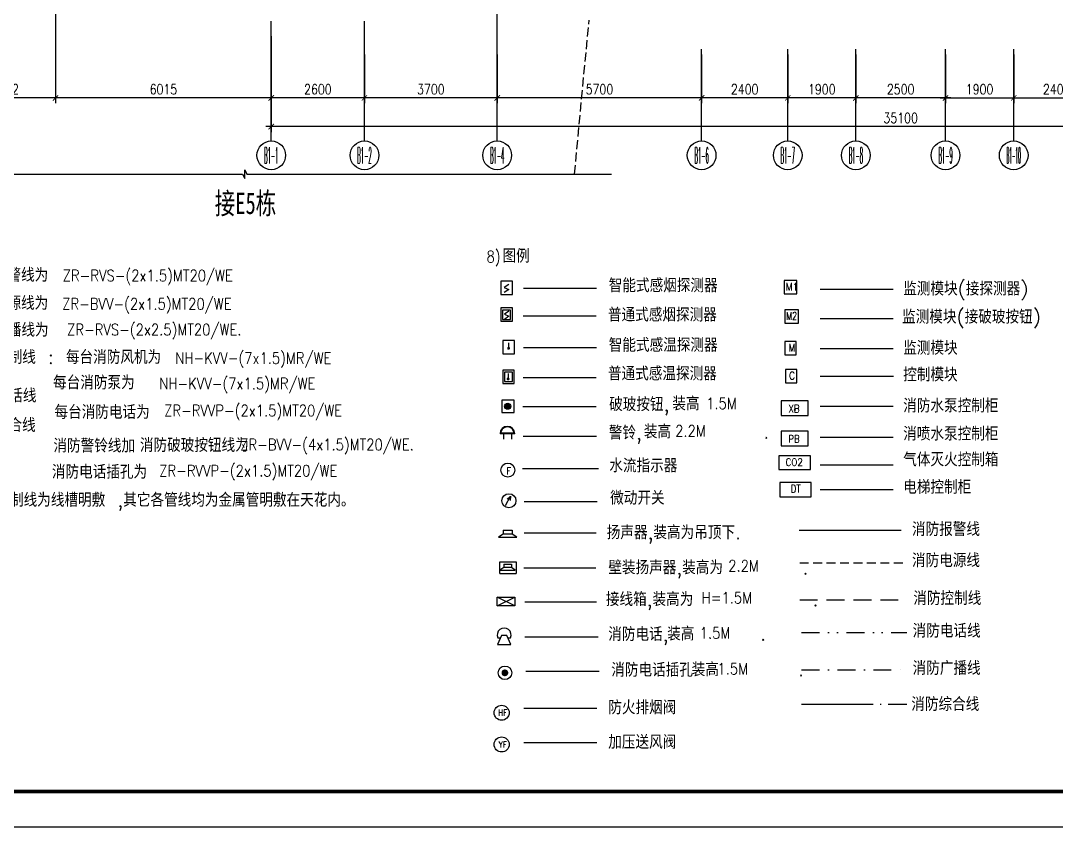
# Model space of a CAD drawing. Extents: x 0 to 121123, y -139549 to 0.
# Drawn here: x 26280 to 55154, y -70155 to -47679 of the extents above; entities that cross this region are included whole.
import ezdxf
from ezdxf.enums import TextEntityAlignment as Align

# ---------------------------------------------------------------- set-up
doc = ezdxf.new("R2010")
doc.units = 0
doc.header["$LTSCALE"] = 1000
doc.header["$MEASUREMENT"] = 0
for name, pattern in [('DASH', [0.35, 0.25, -0.1]), ('DASHDOT', [1, 0.5, -0.25, 0, -0.25]), ('DASHED', [0.75, 0.5, -0.25]), ('DASHED2', [0.375, 0.25, -0.125]), ('DIVIDE', [1.25, 0.5, -0.25, 0, -0.25, 0, -0.25]), ('DOTE', [2.42, 2, -0.2, 0.02, -0.2])]:
    doc.linetypes.add(name, pattern=pattern)
doc.layers.get('0').update_dxf_attribs({"linetype": 'CONTINUOUS'})
doc.layers.get('DEFPOINTS').update_dxf_attribs({"linetype": 'CONTINUOUS'})
for name, color, linetype in [('AXIS', 7, 'CONTINUOUS'), ('AXIS_TEXT', 7, 'CONTINUOUS'), ('DJ', 4, 'CONTINUOUS'), ('DJ1', 4, 'CONTINUOUS'), ('DOTE', 252, 'DOTE'), ('PUB_TITLE', 7, 'CONTINUOUS'), ('STAIR', 7, 'CONTINUOUS'), ('WALL', 7, 'CONTINUOUS'), ('XL3', 1, 'DIVIDE'), ('文字', 7, 'CONTINUOUS'), ('柱', 7, 'CONTINUOUS')]:
    doc.layers.add(name, color=color, linetype=linetype)
doc.styles.add('COMPLEX', font='COMPLEX.shx', dxfattribs={"width": 0.8})
doc.styles.add('DIM_FONT', font='romanc.shx', dxfattribs={"width": 0.8})
doc.styles.add('HTS', font='txt.shx', dxfattribs={"bigfont": 'HZTXT.SHX'})
doc.styles.add('HZ0', font='txt', dxfattribs={"width": 0.85, "bigfont": 'hztxt'})
doc.styles.add('SMOOTHER', font='SIMPLEX', dxfattribs={"width": 0.75, "bigfont": 'CHINA.SHX'})
doc.styles.add('TITLE-M', font='romans', dxfattribs={"bigfont": 'CHINA.SHX'})
doc.styles.add('文字说明', font='SimSun.ttf')
doc.dimstyles.new('S100', dxfattribs={"dimtxt": 280, "dimasz": 150, "dimexe": 150, "dimexo": 150, "dimgap": 100, "dimtad": 1, "dimdec": 0, "dimzin": 0, "dimdsep": 46, "dimtxsty": 'DIM_FONT', "dimblk": '_DIMX', "dimblk1": 'ARCHTICK', "dimblk2": 'ARCHTICK', "dimsah": 1, "dimcen": 0.09, "dimdle": 150, "dimclrt": 7, "dimadec": 0, "dimazin": 0, "dimtfac": 1, "dimtdec": 0, "dimtix": 1, "dimtmove": 2, "dimatfit": 3, "dimldrblk": 'ARCHTICK', "dimfxl": 0, "dimtolj": 1, "dimtzin": 0, "dimarcsym": 0})

# ---------------------------------------------------------------- blocks, each defined once
blk = doc.blocks.new('_ARCHTICK')
at = {"color": 0, "linetype": 'ByBlock', "const_width": 0.15}
blk.add_lwpolyline([(-0.5, -0.5), (0.5, 0.5)], dxfattribs=at)
blk = doc.blocks.new('*D14')
at = {"color": 0, "linetype": 'ByBlock'}
for p, q in [((33097, -55257), (33097, -57418)), ((68197, -55257), (68197, -57418)), ((68347, -57268), (32947, -57268))]:
    blk.add_line(p, q, dxfattribs=at)
at = {"layer": 'DEFPOINTS', "color": 0, "linetype": 'ByBlock'}
for p in [(33097, -55107), (68197, -55107), (33097, -57268)]:
    blk.add_point(p, dxfattribs=at)
at = {"color": 0, "linetype": 'ByBlock', "xscale": 150, "yscale": 150, "zscale": 150, "rotation": 180}
blk.add_blockref('_ARCHTICK', (33097, -57268), dxfattribs=at)
at = {"color": 0, "linetype": 'ByBlock', "xscale": 150, "yscale": 150, "zscale": 150}
blk.add_blockref('_ARCHTICK', (68197, -57268), dxfattribs=at)
at = {"color": 7, "linetype": 'ByBlock', "insert": (50647, -57028), "char_height": 280, "attachment_point": 5, "style": 'DIM_FONT'}
blk.add_mtext('\\A1;35100', dxfattribs=at)
blk = doc.blocks.new('_DIMX')
blk.add_line((-150, 0), (150, 0))
at = {"const_width": 50}
blk.add_lwpolyline([(-70, -70), (70, 70)], dxfattribs=at)
blk = doc.blocks.new('*D15')
at = {"color": 0, "linetype": 'ByBlock'}
for p, q in [((39397, -55257), (39397, -56618)), ((45097, -55257), (45097, -56618)), ((45247, -56468), (39247, -56468))]:
    blk.add_line(p, q, dxfattribs=at)
at = {"layer": 'DEFPOINTS', "color": 0, "linetype": 'ByBlock'}
for p in [(39397, -55107), (45097, -55107), (39397, -56468)]:
    blk.add_point(p, dxfattribs=at)
at = {"color": 0, "linetype": 'ByBlock', "xscale": 150, "yscale": 150, "zscale": 150, "rotation": 180}
blk.add_blockref('_ARCHTICK', (39397, -56468), dxfattribs=at)
at = {"color": 0, "linetype": 'ByBlock', "xscale": 150, "yscale": 150, "zscale": 150}
blk.add_blockref('_ARCHTICK', (45097, -56468), dxfattribs=at)
at = {"color": 7, "linetype": 'ByBlock', "insert": (42247, -56228), "char_height": 280, "attachment_point": 5, "style": 'DIM_FONT'}
blk.add_mtext('\\A1;5700', dxfattribs=at)
blk = doc.blocks.new('*D17')
at = {"color": 0, "linetype": 'ByBlock'}
for p, q in [((33097, -55257), (33097, -56618)), ((35697, -55257), (35697, -56618)), ((35847, -56468), (32947, -56468))]:
    blk.add_line(p, q, dxfattribs=at)
at = {"layer": 'DEFPOINTS', "color": 0, "linetype": 'ByBlock'}
for p in [(33097, -55107), (35697, -55107), (33097, -56468)]:
    blk.add_point(p, dxfattribs=at)
at = {"color": 0, "linetype": 'ByBlock', "xscale": 150, "yscale": 150, "zscale": 150, "rotation": 180}
blk.add_blockref('_ARCHTICK', (33097, -56468), dxfattribs=at)
at = {"color": 0, "linetype": 'ByBlock', "xscale": 150, "yscale": 150, "zscale": 150}
blk.add_blockref('_ARCHTICK', (35697, -56468), dxfattribs=at)
at = {"color": 7, "linetype": 'ByBlock', "insert": (34397, -56228), "char_height": 280, "attachment_point": 5, "style": 'DIM_FONT'}
blk.add_mtext('\\A1;2600', dxfattribs=at)
blk = doc.blocks.new('*D18')
at = {"color": 0, "linetype": 'ByBlock'}
for p, q in [((35697, -55257), (35697, -56618)), ((39397, -55257), (39397, -56618)), ((39547, -56468), (35547, -56468))]:
    blk.add_line(p, q, dxfattribs=at)
at = {"layer": 'DEFPOINTS', "color": 0, "linetype": 'ByBlock'}
for p in [(35697, -55107), (39397, -55107), (35697, -56468)]:
    blk.add_point(p, dxfattribs=at)
at = {"color": 0, "linetype": 'ByBlock', "xscale": 150, "yscale": 150, "zscale": 150, "rotation": 180}
blk.add_blockref('_ARCHTICK', (35697, -56468), dxfattribs=at)
at = {"color": 0, "linetype": 'ByBlock', "xscale": 150, "yscale": 150, "zscale": 150}
blk.add_blockref('_ARCHTICK', (39397, -56468), dxfattribs=at)
at = {"color": 7, "linetype": 'ByBlock', "insert": (37547, -56228), "char_height": 280, "attachment_point": 5, "style": 'DIM_FONT'}
blk.add_mtext('\\A1;3700', dxfattribs=at)
blk = doc.blocks.new('_AXISO')
blk.add_circle((0, 0), 0.5)
at = {"layer": 'AXIS_TEXT', "style": 'COMPLEX', "width": 1.041667}
blk.add_attdef('A', text='', height=0.56, dxfattribs=at).set_placement((-0.25, -0.28), (0.25, -0.28), align=Align.FIT)
blk = doc.blocks.new('*D19')
at = {"color": 0, "linetype": 'ByBlock'}
for p, q in [((47497, -55257), (47497, -56618)), ((49397, -55257), (49397, -56618)), ((49547, -56468), (47347, -56468))]:
    blk.add_line(p, q, dxfattribs=at)
at = {"layer": 'DEFPOINTS', "color": 0, "linetype": 'ByBlock'}
for p in [(47497, -55107), (49397, -55107), (47497, -56468)]:
    blk.add_point(p, dxfattribs=at)
at = {"color": 0, "linetype": 'ByBlock', "xscale": 150, "yscale": 150, "zscale": 150, "rotation": 180}
blk.add_blockref('_ARCHTICK', (47497, -56468), dxfattribs=at)
at = {"color": 0, "linetype": 'ByBlock', "xscale": 150, "yscale": 150, "zscale": 150}
blk.add_blockref('_ARCHTICK', (49397, -56468), dxfattribs=at)
at = {"color": 7, "linetype": 'ByBlock', "insert": (48447, -56228), "char_height": 280, "attachment_point": 5, "style": 'DIM_FONT'}
blk.add_mtext('\\A1;1900', dxfattribs=at)
blk = doc.blocks.new('*D35')
at = {"color": 0, "linetype": 'ByBlock'}
for p, q in [((49397, -55257), (49397, -56618)), ((51897, -55257), (51897, -56618)), ((52047, -56468), (49247, -56468))]:
    blk.add_line(p, q, dxfattribs=at)
at = {"layer": 'DEFPOINTS', "color": 0, "linetype": 'ByBlock'}
for p in [(49397, -55107), (51897, -55107), (49397, -56468)]:
    blk.add_point(p, dxfattribs=at)
at = {"color": 0, "linetype": 'ByBlock', "xscale": 150, "yscale": 150, "zscale": 150, "rotation": 180}
blk.add_blockref('_ARCHTICK', (49397, -56468), dxfattribs=at)
at = {"color": 0, "linetype": 'ByBlock', "xscale": 150, "yscale": 150, "zscale": 150}
blk.add_blockref('_ARCHTICK', (51897, -56468), dxfattribs=at)
at = {"color": 7, "linetype": 'ByBlock', "insert": (50647, -56228), "char_height": 280, "attachment_point": 5, "style": 'DIM_FONT'}
blk.add_mtext('\\A1;2500', dxfattribs=at)
blk = doc.blocks.new('*D36')
at = {"color": 0, "linetype": 'ByBlock'}
for p, q in [((45097, -55257), (45097, -56618)), ((47497, -55257), (47497, -56618)), ((47647, -56468), (44947, -56468))]:
    blk.add_line(p, q, dxfattribs=at)
at = {"layer": 'DEFPOINTS', "color": 0, "linetype": 'ByBlock'}
for p in [(45097, -55107), (47497, -55107), (45097, -56468)]:
    blk.add_point(p, dxfattribs=at)
at = {"color": 0, "linetype": 'ByBlock', "xscale": 150, "yscale": 150, "zscale": 150, "rotation": 180}
blk.add_blockref('_ARCHTICK', (45097, -56468), dxfattribs=at)
at = {"color": 0, "linetype": 'ByBlock', "xscale": 150, "yscale": 150, "zscale": 150}
blk.add_blockref('_ARCHTICK', (47497, -56468), dxfattribs=at)
at = {"color": 7, "linetype": 'ByBlock', "insert": (46297, -56228), "char_height": 280, "attachment_point": 5, "style": 'DIM_FONT'}
blk.add_mtext('\\A1;2400', dxfattribs=at)
blk = doc.blocks.new('*D65')
at = {"color": 0, "linetype": 'ByBlock'}
for p, q in [((27082, -54751), (27082, -56618)), ((33097, -54751), (33097, -56618)), ((33247, -56468), (26932, -56468))]:
    blk.add_line(p, q, dxfattribs=at)
at = {"layer": 'DEFPOINTS', "color": 0, "linetype": 'ByBlock'}
for p in [(27082, -54601), (33097, -54601), (27082, -56468)]:
    blk.add_point(p, dxfattribs=at)
at = {"color": 0, "linetype": 'ByBlock', "xscale": 150, "yscale": 150, "zscale": 150, "rotation": 180}
blk.add_blockref('_ARCHTICK', (27082, -56468), dxfattribs=at)
at = {"color": 0, "linetype": 'ByBlock', "xscale": 150, "yscale": 150, "zscale": 150}
blk.add_blockref('_ARCHTICK', (33097, -56468), dxfattribs=at)
at = {"color": 7, "linetype": 'ByBlock', "insert": (30090, -56228), "char_height": 280, "attachment_point": 5, "style": 'DIM_FONT'}
blk.add_mtext('\\A1;6015', dxfattribs=at)
blk = doc.blocks.new('*D66')
at = {"color": 0, "linetype": 'ByBlock'}
for p, q in [((24269, -52452), (24269, -56618)), ((27081, -52457), (27081, -56618)), ((27231, -56468), (24119, -56468))]:
    blk.add_line(p, q, dxfattribs=at)
at = {"layer": 'DEFPOINTS', "color": 0, "linetype": 'ByBlock'}
for p in [(24269, -52302), (27081, -52307), (24269, -56468)]:
    blk.add_point(p, dxfattribs=at)
at = {"color": 0, "linetype": 'ByBlock', "xscale": 150, "yscale": 150, "zscale": 150, "rotation": 180}
blk.add_blockref('_ARCHTICK', (24269, -56468), dxfattribs=at)
at = {"color": 0, "linetype": 'ByBlock', "xscale": 150, "yscale": 150, "zscale": 150}
blk.add_blockref('_ARCHTICK', (27081, -56468), dxfattribs=at)
at = {"color": 7, "linetype": 'ByBlock', "insert": (25675, -56228), "char_height": 280, "attachment_point": 5, "style": 'DIM_FONT'}
blk.add_mtext('\\A1;2812', dxfattribs=at)
blk = doc.blocks.new('*D183')
at = {"color": 0, "linetype": 'ByBlock'}
for p, q in [((51897, -55257), (51897, -56618)), ((53797, -55257), (53797, -56618)), ((51747, -56468), (53947, -56468))]:
    blk.add_line(p, q, dxfattribs=at)
at = {"layer": 'DEFPOINTS', "color": 0, "linetype": 'ByBlock'}
for p in [(51897, -55107), (53797, -55107), (53797, -56468)]:
    blk.add_point(p, dxfattribs=at)
at = {"color": 0, "linetype": 'ByBlock', "xscale": 150, "yscale": 150, "zscale": 150, "rotation": 180}
blk.add_blockref('_ARCHTICK', (51897, -56468), dxfattribs=at)
at = {"color": 0, "linetype": 'ByBlock', "xscale": 150, "yscale": 150, "zscale": 150}
blk.add_blockref('_ARCHTICK', (53797, -56468), dxfattribs=at)
at = {"color": 7, "linetype": 'ByBlock', "insert": (52847, -56228), "char_height": 280, "attachment_point": 5, "style": 'DIM_FONT'}
blk.add_mtext('\\A1;1900', dxfattribs=at)
blk = doc.blocks.new('*D184')
at = {"color": 0, "linetype": 'ByBlock'}
for p, q in [((53797, -55257), (53797, -56618)), ((56197, -55257), (56197, -56618)), ((53647, -56468), (56347, -56468))]:
    blk.add_line(p, q, dxfattribs=at)
at = {"layer": 'DEFPOINTS', "color": 0, "linetype": 'ByBlock'}
for p in [(53797, -55107), (56197, -55107), (56197, -56468)]:
    blk.add_point(p, dxfattribs=at)
at = {"color": 0, "linetype": 'ByBlock', "xscale": 150, "yscale": 150, "zscale": 150, "rotation": 180}
blk.add_blockref('_ARCHTICK', (53797, -56468), dxfattribs=at)
at = {"color": 0, "linetype": 'ByBlock', "xscale": 150, "yscale": 150, "zscale": 150}
blk.add_blockref('_ARCHTICK', (56197, -56468), dxfattribs=at)
at = {"color": 7, "linetype": 'ByBlock', "insert": (54997, -56228), "char_height": 280, "attachment_point": 5, "style": 'DIM_FONT'}
blk.add_mtext('\\A1;2400', dxfattribs=at)
blk = doc.blocks.new('A4')
at = {"layer": 'DJ', "linetype": 'Continuous'}
blk.add_line((1349, -817), (1349, -1059), dxfattribs=at)
at = {"layer": 'DJ'}
for points in [[(1112, -674), (1112, -1263), (1620, -1263), (1620, -674)], [(1189, -762), (1189, -1180), (1542, -1180), (1542, -762)]]:
    blk.add_lwpolyline(points, close=True, dxfattribs=at)
at = {"layer": 'DJ', "linetype": 'Continuous', "const_width": 64.2}
blk.add_lwpolyline([(1317, -1059, 1), (1381, -1059, 1)], format="xyb", close=True, dxfattribs=at)
blk = doc.blocks.new('C1004')
at = {"layer": 'DJ1'}
blk.add_blockref('A4', (-831, 95), dxfattribs=at)
blk = doc.blocks.new('GD45')
for p, q in [((3.07, 0.23), (-2.93, 0.23)), ((3.07, 0.03), (-2.93, 0.03)), ((-1.57, 0.02), (-1.57, -2.25)), ((1.72, 0.02), (1.72, -2.25))]:
    blk.add_line(p, q)
for radius in [3, 2.8]:
    blk.add_arc((0.07, 0.03), radius, 0.0566, 179.9434)
blk = doc.blocks.new('A5')
at = {"layer": 'DJ'}
for p, q in [((464, -404), (464, -943)), ((1003, -404), (464, -404)), ((1003, -943), (1003, -404)), ((464, -943), (1003, -943))]:
    blk.add_line(p, q, dxfattribs=at)
at = {"layer": 'DJ', "const_width": 135}
blk.add_lwpolyline([(659, -662, 1), (794, -662, 1)], format="xyb", close=True, dxfattribs=at)
at = {"layer": 'DJ'}
blk.add_circle((724, -666), 135, dxfattribs=at)
blk = doc.blocks.new('C1005')
at = {"layer": 'DJ1'}
blk.add_blockref('A5', (-281, -105), dxfattribs=at)
blk = doc.blocks.new('D4')
at = {"layer": 'DJ1', "color": 4}
for p, q in [((18077, -4474), (20116, -4474)), ((26351, -4505), (28391, -4505)), ((18068, -5244), (20108, -5244)), ((26351, -5318), (28391, -5318)), ((18077, -6125), (20116, -6125)), ((26351, -6155), (28391, -6155)), ((26354, -6929), (28393, -6929)), ((18068, -6967), (20108, -6967)), ((18065, -7772), (20104, -7772)), ((26351, -7766), (28391, -7766)), ((18072, -8603), (20111, -8603)), ((26351, -8631), (28391, -8631)), ((18051, -9501), (20167, -9501)), ((26351, -9398), (28391, -9398)), ((26351, -10083), (28391, -10083)), ((18098, -10417), (20137, -10417)), ((17512, -11217), (17512, -11331)), ((17512, -11217), (17767, -11217)), ((17767, -11217), (17767, -11331)), ((17512, -11331), (17381, -11418)), ((17381, -11418), (17895, -11418)), ((17767, -11331), (17512, -11331)), ((17895, -11418), (17767, -11331)), ((18100, -11295), (20103, -11295)), ((17419, -12426), (17419, -12101)), ((17419, -12101), (17875, -12101)), ((17875, -12101), (17875, -12426)), ((17532, -12260), (17423, -12332)), ((17423, -12332), (17851, -12332)), ((17532, -12165), (17532, -12260)), ((17532, -12165), (17745, -12165)), ((17745, -12260), (17532, -12260)), ((17745, -12165), (17745, -12260)), ((17851, -12332), (17745, -12260)), ((18091, -12272), (20093, -12272)), ((17419, -12426), (17875, -12426)), ((17836, -13330), (17343, -13083)), ((17343, -13330), (17836, -13083)), ((17343, -13330), (17343, -13083)), ((17343, -13083), (17836, -13083)), ((17836, -13083), (17836, -13330)), ((18114, -13218), (20117, -13218)), ((17836, -13330), (17343, -13330)), ((18121, -14192), (20161, -14192)), ((18147, -15149), (20187, -15149)), ((18088, -16177), (20127, -16177)), ((18088, -17140), (20127, -17140))]:
    blk.add_line(p, q, dxfattribs=at)
at = {"layer": 'DJ1', "linetype": 'Continuous'}
for p, q in [((17665, -5997), (17665, -6150)), ((17582, -10531), (17721, -10267)), ((17707, -10281), (17623, -10350)), ((17721, -10267), (17707, -10392))]:
    blk.add_line(p, q, dxfattribs=at)
at = {"layer": 'DJ1'}
for p, q in [((26014, -7618), (25263, -7618)), ((25263, -7618), (25263, -8025)), ((26014, -8025), (26014, -7618)), ((25263, -8025), (26014, -8025)), ((25263, -8462), (25263, -8869)), ((26014, -8462), (25263, -8462)), ((26014, -8869), (26014, -8462)), ((25263, -8869), (26014, -8869)), ((25203, -9145), (25203, -9530)), ((26081, -9145), (25203, -9145)), ((26081, -9530), (26081, -9145)), ((25203, -9530), (26081, -9530)), ((25223, -9887), (25223, -10294)), ((26101, -9887), (25223, -9887)), ((26101, -10294), (26101, -9887)), ((25223, -10294), (26101, -10294)), ((17462, -14156), (17359, -14409)), ((17359, -14409), (17731, -14409)), ((17366, -14220), (17436, -14220)), ((17618, -14156), (17462, -14156)), ((17731, -14409), (17618, -14156)), ((17647, -14220), (17716, -14220))]:
    blk.add_line(p, q, dxfattribs=at)
at = {"layer": 'DJ1', "color": 1}
blk.add_line((25767, -11221), (28607, -11221), dxfattribs=at)
at = {"layer": 'DJ1', "color": 4, "linetype": 'DASHED2'}
blk.add_line((25780, -12129), (28719, -12129), dxfattribs=at)
at = {"layer": 'DJ1', "color": 1, "linetype": 'DASHED'}
blk.add_line((25780, -13161), (28719, -13161), dxfattribs=at)
at = {"layer": 'DJ1', "color": 1, "linetype": 'DIVIDE'}
blk.add_line((25834, -14070), (28772, -14070), dxfattribs=at)
at = {"layer": 'DJ1', "color": 1, "linetype": 'DASHDOT'}
blk.add_line((25834, -15108), (28772, -15108), dxfattribs=at)
at = {"layer": 'DJ1', "color": 4, "linetype": 'DOTE'}
blk.add_line((25829, -16065), (28768, -16065), dxfattribs=at)
at = {"layer": 'DJ1'}
for points in [[(17449, -4279), (17449, -4651), (17770, -4651), (17770, -4279)], [(25349, -4263), (25349, -4635), (25703, -4635), (25703, -4263)], [(17450, -5026), (17450, -5398), (17771, -5398), (17771, -5026)], [(17497, -5086), (17497, -5350), (17720, -5350), (17720, -5086)], [(25364, -5074), (25364, -5447), (25749, -5447), (25749, -5074)], [(17508, -5936), (17508, -6308), (17830, -6308), (17830, -5936)], [(25364, -5962), (25364, -6334), (25686, -6334), (25686, -5962)], [(25381, -6745), (25381, -7117), (25703, -7117), (25703, -6745)]]:
    blk.add_lwpolyline(points, close=True, dxfattribs=at)
at = {"layer": 'DJ1', "linetype": 'Continuous'}
for points in [[(17667, -4369), (17545, -4456), (17672, -4509), (17545, -4598)], [(17668, -5115), (17546, -5202), (17673, -5255), (17546, -5345)]]:
    blk.add_lwpolyline(points, dxfattribs=at)
at = {"layer": 'DJ1', "linetype": 'Continuous', "const_width": 40.6}
blk.add_lwpolyline([(17645, -6150, 1), (17685, -6150, 1)], format="xyb", close=True, dxfattribs=at)
at = {"layer": 'DJ1', "color": 4, "const_width": 94.5}
blk.add_lwpolyline([(17514, -15194, 1), (17608, -15194, 1)], format="xyb", close=True, dxfattribs=at)
at = {"layer": 'DJ1', "linetype": 'Continuous'}
for centre, radius in [((17643, -9545), 196), ((17674, -10398), 196), ((17471, -16306), 210), ((17471, -17190), 210)]:
    blk.add_circle(centre, radius, dxfattribs=at)
at = {"layer": 'DJ1', "color": 4}
blk.add_circle((17562, -15193), 189, dxfattribs=at)
at = {"layer": 'DJ1'}
for centre, radius, start, end in [((17541, -14140), 193, 335.3874, 204.6126), ((17435, -14226), 0, 270, 0)]:
    blk.add_arc(centre, radius, start, end, dxfattribs=at)
at = {"xscale": 0.63236187, "yscale": 0.63236187, "zscale": 0.63236187}
for name, p in [('C1004', (17323, -6394)), ('C1005', (17360, -7278))]:
    blk.add_blockref(name, p, dxfattribs=at)
at = {"layer": 'DJ1', "xscale": 68.185809828864, "yscale": 68.185809828864, "zscale": 68.185809828864}
blk.add_blockref('GD45', (17625, -8533), dxfattribs=at)
at = {"layer": 'DJ1', "color": 4, "style": 'HZ0', "width": 0.85}
for s, height, p in [('8)', 316.2, (17050, -3755)), ('ZR-RVS-(2x1.5)MT20/WE', 316.18, (5231, -4282)), ('ZR-BVV-(2x1.5)MT20/WE', 316.18, (5218, -5071)), (' ZR-RVS-(2x2.5)MT20/WE.', 316.18, (5115, -5788)), (' NH-KVV-(7x1.5)MR/WE', 316.18, (8131, -6582)), (' NH-KVV-(7x1.5)MR/WE', 316.18, (7686, -7292)), (' ZR-RVVP-(2x1.5)MT20/WE', 316.18, (7820, -8044)), ('1.5M', 316.2, (23172, -7844)), ('2.2M', 316.2, (22309, -8612)), ('ZR-BVV-(4x1.5)MT20/WE.', 316.18, (10182, -8993)), (' ZR-RVVP-(2x1.5)MT20/WE', 316.18, (7684, -9720)), ('2.2M', 316.2, (23790, -12368)), ('H=1.5M', 316.2, (23047, -13259)), ('1.5M', 316.2, (22993, -14241)), ('1.5M', 316.2, (23487, -15237))]:
    blk.add_text(s, height=height, dxfattribs=at).set_placement(p)
at = {"layer": 'DJ1', "color": 4, "style": 'HZ0'}
for s, height, p in [('图例', 379.4, (17494, -3768)), ('消防报警线为                             ', 379.42, (2554, -4299)), ('智能式感烟探测器', 379.4, (20458, -4589)), ('监测模块(接探测器)', 379.4, (28667, -4681)), ('消防电源线为                             ', 379.42, (2554, -5081)), ('普通式感烟探测器', 379.4, (20435, -5406)), ('监测模块(接破玻按钮)', 379.42, (28635, -5463)), ('消防广播线为                                 ', 379.42, (2563, -5829)), ('智能式感温探测器', 379.4, (20458, -6250)), ('监测模块', 379.4, (28667, -6331)), ('消防控制线 : 每台消防风机为                               ', 379.42, (2586, -6587)), ('普通式感温探测器', 379.4, (20435, -7047)), ('每台消防泵为                               ', 379.42, (4964, -7297)), ('控制模块', 379.4, (28667, -7075)), ('消防电话线                               ', 379.42, (2603, -7660)), ('破玻按钮,', 379.4, (20468, -7902)), ('装高       .', 379.4, (22232, -7882)), ('每台消防电话为                               ', 379.42, (5003, -8119)), ('消防水泵控制柜', 379.4, (28667, -7940)), ('消防综合线                               ', 379.42, (2582, -8482)), ('警铃,', 379.4, (20459, -8693)), ('装高       .', 379.4, (21437, -8662)), ('消喷水泵控制柜', 379.4, (28667, -8723)), ('消防警铃线加                                 ', 379.42, (4973, -9056)), ('消防破玻按钮线为                             ', 379.42, (7385, -9040)), ('水流指示器', 379.4, (20473, -9610)), ('气体灭火控制箱', 379.4, (28667, -9441)), ('消防电话插孔为                               ', 379.42, (4931, -9786)), ('电梯控制柜', 379.4, (28667, -10208)), ('微动开关', 379.4, (20496, -10510)), ('消防控制线为线槽明敷 ,其它各管线均为金属管明敷在天花内。                              ', 379.42, (2625, -10567)), ('消防报警线', 379.4, (28911, -11382)), ('扬声器,装高为吊顶下.', 379.42, (20401, -11472)), ('消防电源线', 379.4, (28911, -12251)), ('壁装扬声器,装高为      .', 379.42, (20445, -12449)), ('接线箱,装高为         .', 379.42, (20377, -13334)), ('消防控制线', 379.4, (28948, -13306)), ('消防电话线', 379.4, (28929, -14214)), ('消防电话,', 379.4, (20443, -14308)), ('装高     .', 379.4, (22086, -14295)), ('消防电话插孔 ', 379.4, (20527, -15304)), ('装高      .', 379.4, (22770, -15290)), ('消防广播线', 379.4, (28929, -15253)), ('消防综合线', 379.4, (28892, -16257)), ('防火排烟阀', 379.4, (20443, -16350)), ('加压送风阀', 379.4, (20443, -17313))]:
    blk.add_text(s, height=height, dxfattribs=at).set_placement(p)
at = {"layer": 'DJ1', "style": 'SMOOTHER'}
for s, height, width, p in [('M1', 212.7, 0.85, (25393, -4542)), ('M2', 212.7, 0.75, (25405, -5354)), ('M', 213, 0.85, (25471, -6241)), ('C', 213, 0.85, (25485, -7018))]:
    blk.add_text(s, height=height, dxfattribs=dict(at, width=width)).set_placement(p)
at = {"layer": 'DJ1', "width": 0.85}
for s, height, style, p in [(' XB', 209.2, 'TITLE-M', (25561, -7936)), (' PB', 209.2, 'TITLE-M', (25561, -8780)), ('CO2', 209.2, 'TITLE-M', (25628, -9430)), ('F', 190, 'TITLE-M', (17667, -9666)), ('DT', 209.2, 'HTS', (25669, -10167)), ('HF', 173.5, 'TITLE-M', (17502, -16393)), ('YF', 173.5, 'TITLE-M', (17502, -17278))]:
    blk.add_text(s, height=height, dxfattribs=dict(at, style=style)).set_placement(p, align=Align.CENTER)

msp = doc.modelspace()

# ---------------------------------------------------------------- hatches: boundary and pattern name
at = {"layer": '柱'}
h = msp.add_hatch(color=256, dxfattribs=at)
h.paths.add_polyline_path([(49265.9, -31964), (49565.9, -31964), (49565.9, -32964), (48265.9, -32964), (48265.9, -32664), (49265.9, -32664)])
h.paths.add_polyline_path([(33765.9, -26364), (33265.9, -26364), (33265.9, -29364), (33565.9, -29364), (33565.9, -26664), (33765.9, -26664)])
h.paths.add_polyline_path([(33265.9, -33964), (33565.9, -33964), (33565.9, -35464), (33765.9, -35464), (33765.9, -35764), (33265.9, -35764)])
h.paths.add_polyline_path([(39865.9, -38964), (40365.9, -38964), (40365.9, -40954), (40065.9, -40954), (40065.9, -39264), (39865.9, -39264)])
h.paths.add_polyline_path([(35865.9, -43664), (36165.9, -43664), (36165.9, -45364), (36515.9, -45364), (36515.9, -45664), (35865.9, -45664)])
h.paths.add_polyline_path([(36365.9, -40164.1), (35865.9, -40164.1), (35865.9, -41764.1), (36165.9, -41764.1), (36165.9, -40464.1), (36365.9, -40464.1)])
h.paths.add_polyline_path([(39065.9, -45364), (39065.9, -45664), (40465.9, -45664), (40465.9, -45364), (39865.9, -45364), (39865.9, -44664), (39565.9, -44664), (39565.9, -45364)])
h.paths.add_polyline_path([(44965.9, -44564), (45265.9, -44564), (45265.9, -46164), (44965.9, -46164)])
h.paths.add_polyline_path([(36965.9, -33214), (37665.9, -33214), (37665.9, -32514), (36965.9, -32514)])
h.paths.add_polyline_path([(36965.9, -36014), (37665.9, -36014), (37665.9, -35314), (36965.9, -35314)])
h.paths.add_polyline_path([(36665.9, -26364), (37465.9, -26364), (37465.9, -27664), (37465.9, -27864), (37165.9, -27864), (37165.9, -26664), (36665.9, -26664)])
h.paths.add_polyline_path([(45265.9, -38964.1), (45265.9, -39264.1), (43265.9, -39264.1), (43265.9, -38964.1)])
h.paths.add_polyline_path([(42765.9, -36014), (43465.9, -36014), (43465.9, -35314), (42765.9, -35314)])
h.paths.add_polyline_path([(42765.9, -33214), (43465.9, -33214), (43465.9, -32514), (42765.9, -32514)])
h.paths.add_polyline_path([(48365.9, -37364), (48365.9, -37064), (47565.9, -37064), (47565.9, -39664), (48465.9, -39664), (48465.9, -39364), (47865.9, -39364), (47865.9, -37364)])
h.paths.add_polyline_path([(47865.9, -37364), (47865.9, -39364)], flags=16)
h.paths.add_polyline_path([(43065.9, -28964), (43365.9, -28964), (43365.9, -26364), (43065.9, -26364)])
h.paths.add_polyline_path([(64965.9, -26364), (64165.9, -26364), (64165.9, -27664), (64165.9, -27864), (64465.9, -27864), (64465.9, -26664), (64965.9, -26664)])
h.paths.add_polyline_path([(64665.9, -33214), (63965.9, -33214), (63965.9, -32514), (64665.9, -32514)])
h.paths.add_polyline_path([(64665.9, -36014), (63965.9, -36014), (63965.9, -35314), (64665.9, -35314)])
h.paths.add_polyline_path([(61765.9, -38964), (61265.9, -38964), (61265.9, -40954), (61565.9, -40954), (61565.9, -39264), (61765.9, -39264)])
h.paths.add_polyline_path([(56665.9, -44564), (56365.9, -44564), (56365.9, -46164), (56665.9, -46164)])
h.paths.add_polyline_path([(52365.9, -44164), (52065.9, -44164), (52065.9, -46164), (52365.9, -46164)])
h.paths.add_polyline_path([(49265.9, -44164), (49565.9, -44164), (49565.9, -46164), (49265.9, -46164)])
h.paths.add_polyline_path([(62565.9, -45364), (62565.9, -45664), (61165.9, -45664), (61165.9, -45364), (61765.9, -45364), (61765.9, -44664), (62065.9, -44664), (62065.9, -45364)])
h.paths.add_polyline_path([(56365.9, -38964.1), (56365.9, -39264.1), (58365.9, -39264.1), (58365.9, -38964.1)])
h.paths.add_polyline_path([(52365.9, -31964), (52065.9, -31964), (52065.9, -32964), (53365.9, -32964), (53365.9, -32664), (52365.9, -32664)])
h.paths.add_polyline_path([(49465.9, -37364), (49465.9, -37064), (50265.9, -37064), (50265.9, -39664), (49365.9, -39664), (49365.9, -39364), (49965.9, -39364), (49965.9, -37364)])
h.paths.add_polyline_path([(52165.9, -37364), (52165.9, -37064), (51365.9, -37064), (51365.9, -39664), (52265.9, -39664), (52265.9, -39364), (51665.9, -39364), (51665.9, -37364)])
h.paths.add_polyline_path([(53765.9, -37364), (53765.9, -39364)], flags=16)
h.paths.add_polyline_path([(53265.9, -37364), (53265.9, -37064), (54065.9, -37064), (54065.9, -39664), (53165.9, -39664), (53165.9, -39364), (53765.9, -39364), (53765.9, -37364)])
h.paths.add_polyline_path([(49265.9, -28364), (49565.9, -28364), (49565.9, -26364), (49265.9, -26364)])
h.paths.add_polyline_path([(52365.9, -28364), (52065.9, -28364), (52065.9, -26364), (52365.9, -26364)])
h.paths.add_polyline_path([(58865.9, -36014), (58165.9, -36014), (58165.9, -35314), (58865.9, -35314)])
h.paths.add_polyline_path([(58865.9, -33214), (58165.9, -33214), (58165.9, -32514), (58865.9, -32514)])
h.paths.add_polyline_path([(58565.9, -28964), (58265.9, -28964), (58265.9, -26364), (58565.9, -26364)])
h.paths.add_polyline_path([(65765.9, -43664), (65465.9, -43664), (65465.9, -45364), (65115.9, -45364), (65115.9, -45664), (65765.9, -45664)])
h.paths.add_polyline_path([(65265.9, -40164.1), (65765.9, -40164.1), (65765.9, -41764.1), (65465.9, -41764.1), (65465.9, -40464.1), (65265.9, -40464.1)])
h.paths.add_polyline_path([(67865.9, -26364), (68365.9, -26364), (68365.9, -29364), (68065.9, -29364), (68065.9, -26664), (67865.9, -26664)])
h.paths.add_polyline_path([(68365.9, -33964), (68065.9, -33964), (68065.9, -35464), (67865.9, -35464), (67865.9, -35764), (68365.9, -35764)])
edge = h.paths.add_edge_path()
edge.add_line((30800.1, -26364), (69396.6, -26364))
edge = h.paths.add_edge_path()
edge.add_line((68365.9, -48469), (68365.9, -22173))

# ---------------------------------------------------------------- linework, layer by layer
at = {"layer": 'AXIS'}
for p, q in [((33265.9, -51029.6), (33265.9, -47693.3)), ((35865.9, -51029.6), (35865.9, -47693.3)), ((39565.9, -51029.6), (39565.9, -48469)), ((45265.9, -51029.6), (45265.9, -48469)), ((47665.9, -51029.6), (47665.9, -48469)), ((49565.9, -51029.6), (49565.9, -48469)), ((52065.9, -51029.6), (52065.9, -48469)), ((53965.9, -51029.6), (53965.9, -48469))]:
    msp.add_line(p, q, dxfattribs=at)
at = {"layer": 'DOTE'}
msp.add_line((39565.9, -48469), (39565.9, -38964.1), dxfattribs=at)
at = {"layer": 'PUB_TITLE'}
msp.add_lwpolyline([(16022.7, -70154.7), (16022.7, -10754.7), (121122.7, -10754.7), (121122.7, -70154.7)], close=True, dxfattribs=at)
at = {"layer": 'PUB_TITLE', "const_width": 100}
msp.add_lwpolyline([(18522.7, -69154.7), (120122.7, -69154.7), (120122.7, -11754.7), (18522.7, -11754.7)], close=True, dxfattribs=at)
at = {"layer": 'STAIR'}
msp.add_lwpolyline([(22302.7, -51952.3), (32467, -51952.3), (32527, -52072.3), (32527, -51832.3), (32587, -51952.3), (42751.2, -51952.3)], dxfattribs=at)
at = {"layer": 'WALL', "linetype": 'DASH'}
msp.add_line((41722.1, -51952.3), (42127, -47664.1), dxfattribs=at)

# ---------------------------------------------------------------- block references
at = {"layer": 'AXIS'}
ref = msp.add_blockref('_AXISO', (33265.9, -51429.6), dxfattribs=dict(at, xscale=800, yscale=800, zscale=800))
ref.add_attrib('A', 'B1-1', dxfattribs={"layer": 'AXIS_TEXT', "height": 448, "style": 'COMPLEX', "width": 0.260417}).set_placement((33065.9, -51653.6), (33465.9, -51653.6), align=Align.FIT)
ref = msp.add_blockref('_AXISO', (35865.9, -51429.6), dxfattribs=dict(at, xscale=800, yscale=800, zscale=800))
ref.add_attrib('A', 'B1-2', dxfattribs={"layer": 'AXIS_TEXT', "height": 448, "style": 'COMPLEX', "width": 0.243506}).set_placement((35665.9, -51653.6), (36065.9, -51653.6), align=Align.FIT)
ref = msp.add_blockref('_AXISO', (39565.9, -51429.6), dxfattribs=dict(at, xscale=800, yscale=800, zscale=800))
ref.add_attrib('A', 'B1-4', dxfattribs={"layer": 'AXIS_TEXT', "height": 448, "style": 'COMPLEX', "width": 0.237342}).set_placement((39365.9, -51653.6), (39765.9, -51653.6), align=Align.FIT)
ref = msp.add_blockref('_AXISO', (45265.9, -51429.6), dxfattribs=dict(at, xscale=800, yscale=800, zscale=800))
ref.add_attrib('A', 'B1-6', dxfattribs={"layer": 'AXIS_TEXT', "height": 448, "style": 'COMPLEX', "width": 0.243506}).set_placement((45065.9, -51653.6), (45465.9, -51653.6), align=Align.FIT)
ref = msp.add_blockref('_AXISO', (47665.9, -51429.6), dxfattribs=dict(at, xscale=800, yscale=800, zscale=800))
ref.add_attrib('A', 'B1-7', dxfattribs={"layer": 'AXIS_TEXT', "height": 448, "style": 'COMPLEX', "width": 0.243506}).set_placement((47465.9, -51653.6), (47865.9, -51653.6), align=Align.FIT)
ref = msp.add_blockref('_AXISO', (49565.9, -51429.6), dxfattribs=dict(at, xscale=800, yscale=800, zscale=800))
ref.add_attrib('A', 'B1-8', dxfattribs={"layer": 'AXIS_TEXT', "height": 448, "style": 'COMPLEX', "width": 0.243506}).set_placement((49365.9, -51653.6), (49765.9, -51653.6), align=Align.FIT)
ref = msp.add_blockref('_AXISO', (52065.9, -51429.6), dxfattribs=dict(at, xscale=800, yscale=800, zscale=800))
ref.add_attrib('A', 'B1-9', dxfattribs={"layer": 'AXIS_TEXT', "height": 448, "style": 'COMPLEX', "width": 0.243506}).set_placement((51865.9, -51653.6), (52265.9, -51653.6), align=Align.FIT)
ref = msp.add_blockref('_AXISO', (53965.9, -51429.6), dxfattribs=dict(at, xscale=800, yscale=800, zscale=800))
ref.add_attrib('A', 'B1-10', dxfattribs={"layer": 'AXIS_TEXT', "height": 448, "style": 'COMPLEX', "width": 0.203804}).set_placement((53765.9, -51653.6), (54165.9, -51653.6), align=Align.FIT)
at = {"layer": 'XL3'}
msp.add_blockref('D4', (22218.8, -50656.8), dxfattribs=at)

# ---------------------------------------------------------------- texts
at = {"layer": '文字', "style": '文字说明', "width": 0.7}
msp.add_text('接E5栋', height=600, dxfattribs=at).set_placement((31689.4, -53066.1))

# ---------------------------------------------------------------- dimensions: what is measured, and where the dimension line sits
at = {"layer": 'AXIS'}
for base, p1, p2, picture, middle in [((24438.1, -49829.6), (27250.1, -45668.5), (24438.1, -45664.1), '*D66', (25844.1, -49589.6)), ((27250.6, -49829.6), (33265.9, -47962.7), (27250.6, -47962.7), '*D65', (30258.2, -49589.6)), ((33265.9, -49829.6), (35865.9, -48469), (33265.9, -48469), '*D17', (34565.9, -49589.6)), ((35865.9, -49829.6), (39565.9, -48469), (35865.9, -48469), '*D18', (37715.9, -49589.6)), ((39565.9, -49829.6), (45265.9, -48469), (39565.9, -48469), '*D15', (42415.9, -49589.6)), ((45265.9, -49829.6), (47665.9, -48469), (45265.9, -48469), '*D36', (46465.9, -49589.6)), ((47665.9, -49829.6), (49565.9, -48469), (47665.9, -48469), '*D19', (48615.9, -49589.6)), ((49565.9, -49829.6), (52065.9, -48469), (49565.9, -48469), '*D35', (50815.9, -49589.6)), ((53965.9, -49829.6), (52065.9, -48469), (53965.9, -48469), '*D183', (53015.9, -49589.6)), ((56365.9, -49829.6), (53965.9, -48469), (56365.9, -48469), '*D184', (55165.9, -49589.6))]:
    dim = msp.add_linear_dim(base=base, p1=p1, p2=p2, dimstyle='S100', dxfattribs=at)
    dim.commit()
    dim.dimension.update_dxf_attribs({"geometry": picture, "text_midpoint": middle, "insert": (168.7, 6638.1)})
dim = msp.add_aligned_dim(p1=(68365.9, -48469), p2=(33265.9, -48469), distance=2160.7, dimstyle='S100', dxfattribs=at)
dim.commit()
dim.dimension.update_dxf_attribs({"geometry": '*D14', "text_midpoint": (50815.9, -50389.6), "insert": (168.7, 6638.1)})

doc.saveas('drawing.dxf')
